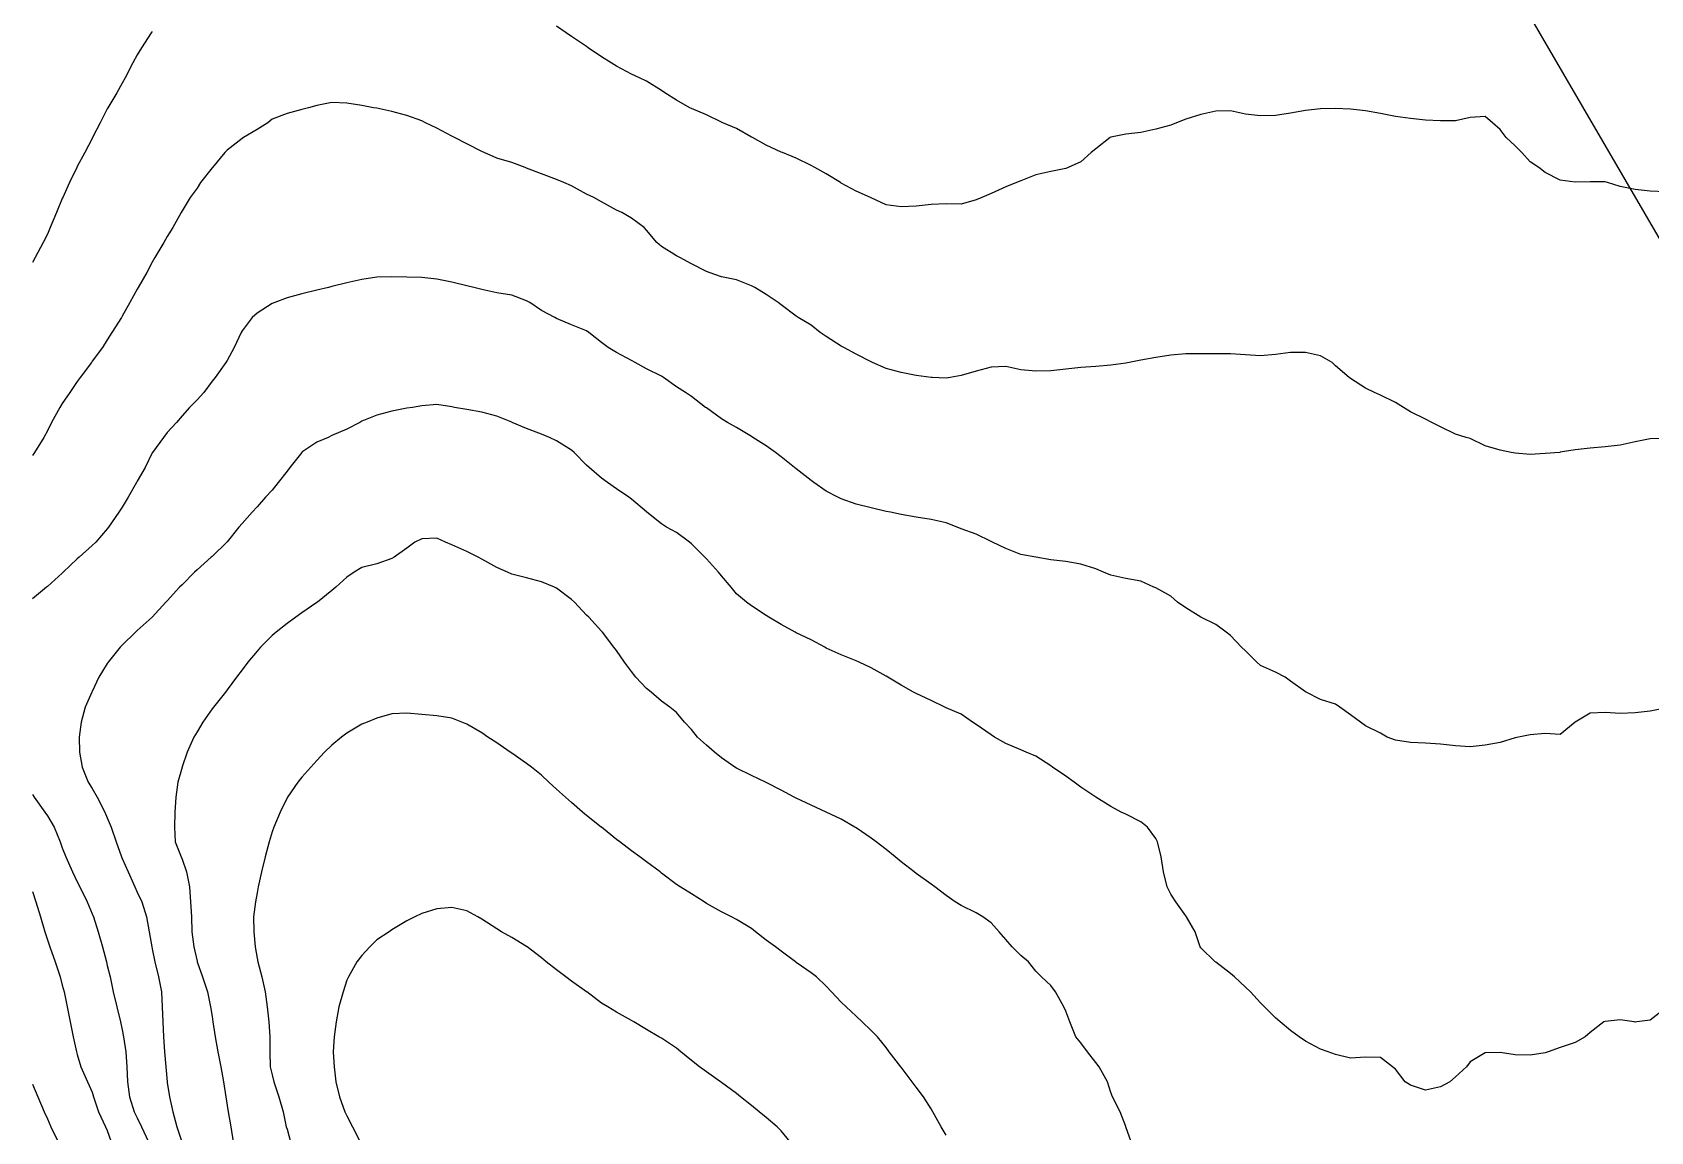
# Model space of a CAD drawing. Extents: x -280806 to 176394, y -263086 to 194114.
# Drawn here: x -280806 to -172484, y 41387 to 114932 of the extents above; entities that cross this region are included whole.
import ezdxf

# ---------------------------------------------------------------- set-up
doc = ezdxf.new("R2010")
doc.units = 0

msp = doc.modelspace()

# ---------------------------------------------------------------- linework, layer by layer
at = {"layer": 'CONTOURS'}
for points in [[(-272785.0882, 115001.741, 484632), (-272851.4126, 114906.3082, 484632), (-273492.8642, 113903.6686, 484632), (-273787.7278, 113431.5334, 484632), (-274083.9934, 112901.029, 484632), (-274597.8557, 111898.4198, 484632), (-274790.3674, 111542.4439, 484632), (-275146.4042, 110895.7802, 484632), (-275747.6222, 109893.1406, 484632), (-275793.007, 109813.6793, 484632), (-276264.624, 108890.501, 484632), (-276771.293, 107887.8919, 484632), (-276795.6161, 107840.4955, 484632), (-277292.2877, 106885.2523, 484632), (-277798.2557, 105949.6687, 484632), (-277832.3323, 105882.6127, 484632), (-278316.8119, 104880.0036, 484632), (-278777.6086, 103877.364, 484632), (-278800.8953, 103813.1426, 484632), (-279188.7533, 102874.7244, 484632), (-279610.7794, 101872.0848, 484632), (-279803.5349, 101422.7791, 484632), (-280073.862, 100869.4757, 484632), (-280614.7296, 99866.8361, 484632), (-280806.144, 99542.5289, 484632)], [(-171519.3115, 104272.2019, 484632), (-172521.9511, 104318.4706, 484632), (-173524.5602, 104410.9469, 484632), (-174527.1998, 104616.2602, 484632), (-175369.789, 104880.0036, 484632), (-175529.8394, 104923.8338, 484632), (-176532.479, 104937.4584, 484632), (-177535.0882, 104904.8448, 484632), (-178537.7278, 105047.1559, 484632), (-179540.3674, 105546.9365, 484632), (-179967.9713, 105882.6127, 484632), (-180543.007, 106263.3079, 484632), (-181103.0465, 106885.2523, 484632), (-181545.6161, 107332.9426, 484632), (-182158.8127, 107887.8919, 484632), (-182548.2557, 108437.6292, 484632), (-183063.703, 108890.501, 484632), (-183550.8953, 109301.0057, 484632), (-184553.5349, 109234.2545, 484632), (-185556.144, 109012.2991, 484632), (-186558.7836, 109011.1409, 484632), (-187561.4232, 109066.7669, 484632), (-188564.0628, 109162.9313, 484632), (-189566.6719, 109300.0913, 484632), (-190569.3115, 109494.1574, 484632), (-191571.9511, 109672.2216, 484632), (-192574.5602, 109795.3913, 484632), (-193577.1998, 109842.239, 484632), (-194579.8394, 109806.9737, 484632), (-195582.479, 109702.4273, 484632), (-196585.0882, 109516.0116, 484632), (-197587.7278, 109375.6512, 484632), (-198590.3674, 109349.0117, 484632), (-199593.007, 109453.0094, 484632), (-200595.6161, 109690.3267, 484632), (-201598.2557, 109653.7202, 484632), (-202600.8953, 109438.3486, 484632), (-203603.5349, 109128.0012, 484632), (-204226.3937, 108890.501, 484632), (-204606.144, 108733.0718, 484632), (-205608.7836, 108454.9418, 484632), (-206611.4232, 108223.6596, 484632), (-207614.0628, 108124.752, 484632), (-208616.6719, 107920.2007, 484632), (-208669.0061, 107887.8919, 484632), (-209619.3115, 107138.3278, 484632), (-209933.6213, 106885.2523, 484632), (-210621.9511, 106279.8281, 484632), (-211478.0734, 105882.6127, 484632), (-211624.5602, 105832.8694, 484632), (-212627.1998, 105618.6559, 484632), (-213629.8394, 105391.4885, 484632), (-214632.479, 105007.1052, 484632), (-214934.9321, 104880.0036, 484632), (-215635.0882, 104590.1998, 484632), (-216637.7278, 104154.671, 484632), (-217261.7753, 103877.364, 484632), (-217640.3674, 103717.8012, 484632), (-218643.007, 103442.5363, 484632), (-219645.6161, 103453.5091, 484632), (-220648.2557, 103413.7327, 484632), (-221650.8953, 103309.7045, 484632), (-222653.5349, 103264.3198, 484632), (-223656.144, 103387.9162, 484632), (-224658.7836, 103854.1078, 484632), (-224705.3875, 103877.364, 484632), (-225661.4232, 104301.0055, 484632), (-226664.0628, 104853.7908, 484632), (-226706.1252, 104880.0036, 484632), (-227666.6719, 105461.4096, 484632), (-228419.3755, 105882.6127, 484632), (-228669.3115, 106032.1171, 484632), (-229671.9511, 106507.4527, 484632), (-230588.881, 106885.2523, 484632), (-230674.5602, 106919.7252, 484632), (-231677.1998, 107377.5958, 484632), (-232607.0532, 107887.8919, 484632), (-232679.8394, 107928.918, 484632), (-233682.479, 108495.907, 484632), (-234597.8239, 108890.501, 484632), (-234685.0882, 108931.2528, 484632), (-235687.7278, 109419.7862, 484632), (-236690.3674, 109842.9096, 484632), (-236794.9442, 109893.1406, 484632), (-237693.007, 110401.4861, 484632), (-238464.852, 110895.7802, 484632), (-238695.6161, 111043.273, 484632), (-239698.2557, 111662.4742, 484632), (-240174.6581, 111898.4198, 484632), (-240700.8953, 112146.3137, 484632), (-241703.5349, 112672.8252, 484632), (-242070.6055, 112901.029, 484632), (-242706.144, 113296.6898, 484632), (-243597.2268, 113903.6686, 484632), (-243708.7836, 113986.6656, 484632), (-244711.4232, 114653.3546, 484632), (-245064.1378, 114906.3082, 484632), (-245714.0628, 115351.0114, 484632)], [(-171519.3115, 87755.1814, 487680), (-172521.9511, 87734.1502, 487680), (-173524.5602, 87532.6469, 487680), (-174527.1998, 87312.5508, 487680), (-175529.8394, 87200.8721, 487680), (-176532.479, 87118.0274, 487680), (-177535.0882, 87000.7404, 487680), (-178537.7278, 86835.7217, 487680), (-178572.353, 86832.6127, 487680), (-179540.3674, 86759.8874, 487680), (-180543.007, 86697.1901, 487680), (-181545.6161, 86779.6385, 487680), (-181817.6196, 86832.6127, 487680), (-182548.2557, 86978.8253, 487680), (-183550.8953, 87278.2608, 487680), (-184553.5349, 87754.6937, 487680), (-184827.2148, 87835.2523, 487680), (-185556.144, 88043.2478, 487680), (-186558.7836, 88533.9454, 487680), (-187135.6176, 88837.8919, 487680), (-187561.4232, 89045.6436, 487680), (-188564.0628, 89547.6492, 487680), (-189034.1254, 89840.501, 487680), (-189566.6719, 90161.5164, 487680), (-190569.3115, 90663.1867, 487680), (-190972.5924, 90843.1406, 487680), (-191571.9511, 91124.1662, 487680), (-192574.5602, 91765.8922, 487680), (-192664.7506, 91845.7802, 487680), (-193577.1998, 92626.3426, 487680), (-193791.9314, 92848.4198, 487680), (-194579.8394, 93291.66, 487680), (-195582.479, 93518.5226, 487680), (-196585.0882, 93511.939, 487680), (-197587.7278, 93380.9969, 487680), (-198590.3674, 93283.0342, 487680), (-199593.007, 93351.4008, 487680), (-200595.6161, 93423.8213, 487680), (-201598.2557, 93435.0684, 487680), (-202600.8953, 93435.0684, 487680), (-203603.5349, 93426.1682, 487680), (-204606.144, 93344.9695, 487680), (-205608.7836, 93180.1946, 487680), (-206611.4232, 92991.6149, 487680), (-207379.123, 92848.4198, 487680), (-207614.0628, 92806.9366, 487680), (-208616.6719, 92669.6242, 487680), (-209619.3115, 92577.8794, 487680), (-210621.9511, 92499.8506, 487680), (-211624.5602, 92388.9338, 487680), (-212627.1998, 92288.8375, 487680), (-213629.8394, 92274.9082, 487680), (-214632.479, 92356.9908, 487680), (-215635.0882, 92586.5966, 487680), (-216637.7278, 92533.0128, 487680), (-217640.3674, 92272.3478, 487680), (-218643.007, 91977.8806, 487680), (-219365.1086, 91845.7802, 487680), (-219645.6161, 91804.3274, 487680), (-220565.0758, 91845.7802, 487680), (-220648.2557, 91849.8036, 487680), (-221650.8953, 91984.891, 487680), (-222653.5349, 92175.0557, 487680), (-223656.144, 92446.4191, 487680), (-224566.0939, 92848.4198, 487680), (-224658.7836, 92889.9336, 487680), (-225661.4232, 93399.3458, 487680), (-226486.4558, 93851.029, 487680), (-226664.0628, 93940.4878, 487680), (-227666.6719, 94574.2889, 487680), (-228063.2167, 94853.6686, 487680), (-228669.3115, 95335.2221, 487680), (-229544.819, 95856.3082, 487680), (-229671.9511, 95946.0108, 487680), (-230674.5602, 96694.4777, 487680), (-230892.2179, 96858.9478, 487680), (-231677.1998, 97402.8938, 487680), (-232452.8549, 97861.5569, 487680), (-232679.8394, 97983.8426, 487680), (-233682.479, 98371.6092, 487680), (-234685.0882, 98578.6598, 487680), (-235513.2907, 98864.1965, 487680), (-235687.7278, 98935.9159, 487680), (-236690.3674, 99436.7633, 487680), (-237474.0082, 99866.8361, 487680), (-237693.007, 99992.1089, 487680), (-238695.6161, 100612.4074, 487680), (-239001.9096, 100869.4757, 487680), (-239698.2557, 101702.3722, 487680), (-239858.2452, 101872.0848, 487680), (-240700.8953, 102503.9962, 487680), (-241357.5564, 102874.7244, 487680), (-241703.5349, 103040.1089, 487680), (-242706.144, 103585.8533, 487680), (-243218.6347, 103877.364, 487680), (-243708.7836, 104111.999, 487680), (-244711.4232, 104670.6365, 487680), (-245223.3958, 104880.0036, 487680), (-245714.0628, 105087.5114, 487680), (-246716.6719, 105457.2338, 487680), (-247719.3115, 105844.2689, 487680), (-247817.4266, 105882.6127, 487680), (-248721.9511, 106223.0134, 487680), (-249724.5602, 106509.1291, 487680), (-250572.4529, 106885.2523, 487680), (-250727.1998, 106952.4912, 487680), (-251729.8394, 107466.5974, 487680), (-252553.3481, 107887.8919, 487680), (-252732.479, 107992.6517, 487680), (-253735.0882, 108526.326, 487680), (-254499.0084, 108890.501, 487680), (-254737.7278, 109005.9593, 487680), (-255740.3674, 109360.6855, 487680), (-256743.007, 109630.7993, 487680), (-257745.6161, 109854.1262, 487680), (-257966.017, 109893.1406, 487680), (-258748.2557, 110047.8571, 487680), (-259750.8953, 110201.5678, 487680), (-260753.5349, 110231.9868, 487680), (-261756.144, 110030.4226, 487680), (-262320.2983, 109893.1406, 487680), (-262758.7836, 109766.6182, 487680), (-263761.4232, 109501.8994, 487680), (-264764.0628, 109115.7787, 487680), (-265046.5819, 108890.501, 487680), (-265766.6719, 108429.9178, 487680), (-266670.0991, 107887.8919, 487680), (-266769.3115, 107832.3878, 487680), (-267771.9511, 107048.8385, 487680), (-267916.8226, 106885.2523, 487680), (-268755.9065, 105882.6127, 487680), (-268774.5602, 105861.0634, 487680), (-269543.3268, 104880.0036, 487680), (-269777.1998, 104513.0244, 487680), (-270246.4699, 103877.364, 487680), (-270779.8394, 102990.5789, 487680), (-270844.3046, 102874.7244, 487680), (-271413.9758, 101872.0848, 487680), (-271782.479, 101270.3486, 487680), (-272002.6056, 100869.4757, 487680), (-272611.7484, 99866.8361, 487680), (-272785.0882, 99566.4862, 487680), (-273138.2904, 98864.1965, 487680), (-273721.6166, 97861.5569, 487680), (-273787.7278, 97743.4774, 487680), (-274276.4746, 96858.9478, 487680), (-274790.3674, 95938.0555, 487680), (-274840.3241, 95856.3082, 487680), (-275480.0688, 94853.6686, 487680), (-275793.007, 94359.984, 487680), (-276120.3012, 93851.029, 487680), (-276795.6161, 92931.234, 487680), (-276857.7648, 92848.4198, 487680), (-277600.7453, 91845.7802, 487680), (-277798.2557, 91569.7838, 487680), (-278293.3728, 90843.1406, 487680), (-278800.8953, 90101.3794, 487680), (-278962.043, 89840.501, 487680), (-279514.3711, 88837.8919, 487680), (-279803.5349, 88264.1974, 487680), (-280033.1407, 87835.2523, 487680), (-280662.5527, 86832.6127, 487680), (-280806.144, 86623.7942, 487680)], [(-171519.3115, 69726.2614, 490728), (-172521.9511, 69515.1264, 490728), (-173524.5602, 69396.4982, 490728), (-174527.1998, 69365.5306, 490728), (-175529.8394, 69433.6534, 490728), (-176532.479, 69389.305, 490728), (-177535.0882, 68792.1713, 490728), (-177541.7633, 68785.2523, 490728), (-178537.7278, 67963.1153, 490728), (-179540.3674, 68028.8606, 490728), (-180543.007, 67935.5614, 490728), (-181332.4694, 67782.6127, 490728), (-181545.6161, 67728.023, 490728), (-182548.2557, 67425.0214, 490728), (-183550.8953, 67245.0065, 490728), (-184553.5349, 67120.8919, 490728), (-185556.144, 67206.9674, 490728), (-186558.7836, 67317.7927, 490728), (-187561.4232, 67370.4926, 490728), (-188564.0628, 67421.1199, 490728), (-189566.6719, 67573.7638, 490728), (-190113.9708, 67782.6127, 490728), (-190569.3115, 68038.0656, 490728), (-191571.9511, 68546.1672, 490728), (-191904.6403, 68785.2523, 490728), (-192574.5602, 69262.4472, 490728), (-193297.8506, 69787.8919, 490728), (-193577.1998, 69974.7953, 490728), (-194579.8394, 70301.9371, 490728), (-195539.3803, 70790.501, 490728), (-195582.479, 70814.2754, 490728), (-196585.0882, 71532.9634, 490728), (-196952.5246, 71793.1406, 490728), (-197587.7278, 72135.1262, 490728), (-198590.3674, 72566.2354, 490728), (-198849.0511, 72795.7802, 490728), (-199593.007, 73556.3477, 490728), (-199873.6363, 73798.4198, 490728), (-200595.6161, 74587.8518, 490728), (-200906.0549, 74801.029, 490728), (-201598.2557, 75320.8044, 490728), (-202581.6624, 75803.6686, 490728), (-202600.8953, 75815.5558, 490728), (-203603.5349, 76427.8075, 490728), (-204154.8876, 76806.3082, 490728), (-204606.144, 77213.7038, 490728), (-205608.7836, 77766.6415, 490728), (-205734.2393, 77808.9478, 490728), (-206611.4232, 78207.2299, 490728), (-207614.0628, 78398.4005, 490728), (-208616.6719, 78627.3053, 490728), (-209104.169, 78811.5569, 490728), (-209619.3115, 79030.3118, 490728), (-210621.9511, 79345.9322, 490728), (-211624.5602, 79525.5814, 490728), (-212627.1998, 79649.0863, 490728), (-213629.8394, 79812.2153, 490728), (-213641.4523, 79814.1965, 490728), (-214632.479, 79996.9241, 490728), (-215635.0882, 80411.0254, 490728), (-216540.7099, 80816.8361, 490728), (-216637.7278, 80865.1469, 490728), (-217640.3674, 81357.5208, 490728), (-218643.007, 81724.8962, 490728), (-218905.5312, 81819.4757, 490728), (-219645.6161, 82127.1103, 490728), (-220648.2557, 82349.9496, 490728), (-221650.8953, 82505.4281, 490728), (-222653.5349, 82679.9261, 490728), (-223356.6475, 82822.0848, 490728), (-223656.144, 82881.7951, 490728), (-224658.7836, 83110.5475, 490728), (-225661.4232, 83368.8046, 490728), (-226664.0628, 83722.7383, 490728), (-226879.6783, 83824.7244, 490728), (-227666.6719, 84243.9463, 490728), (-228507.2494, 84827.364, 490728), (-228669.3115, 84949.223, 490728), (-229671.9511, 85732.4066, 490728), (-229783.6298, 85830.0036, 490728), (-230674.5602, 86542.3822, 490728), (-231060.2237, 86832.6127, 490728), (-231677.1998, 87270.2446, 490728), (-232577.2438, 87835.2523, 490728), (-232679.8394, 87896.6086, 490728), (-233682.479, 88497.8266, 490728), (-234270.7126, 88837.8919, 490728), (-234685.0882, 89082.0062, 490728), (-235687.7278, 89801.8524, 490728), (-235744.2072, 89840.501, 490728), (-236690.3674, 90564.4315, 490728), (-237083.9556, 90843.1406, 490728), (-237693.007, 91225.8475, 490728), (-238567.3867, 91845.7802, 490728), (-238695.6161, 91919.6333, 490728), (-239698.2557, 92429.6856, 490728), (-240458.4878, 92848.4198, 490728), (-240700.8953, 92972.1077, 490728), (-241703.5349, 93511.0246, 490728), (-242261.8675, 93851.029, 490728), (-242706.144, 94177.0735, 490728), (-243550.4095, 94853.6686, 490728), (-243708.7836, 94968.2124, 490728), (-244711.4232, 95359.0879, 490728), (-245714.0628, 95795.1653, 490728), (-245828.5152, 95856.3082, 490728), (-246716.6719, 96323.9018, 490728), (-247516.8938, 96858.9478, 490728), (-247719.3115, 96975.4728, 490728), (-248721.9511, 97349.6453, 490728), (-249724.5602, 97510.3663, 490728), (-250727.1998, 97730.4624, 490728), (-251253.2542, 97861.5569, 490728), (-251729.8394, 97981.5871, 490728), (-252732.479, 98229.7858, 490728), (-253735.0882, 98424.553, 490728), (-254737.7278, 98525.9904, 490728), (-255740.3674, 98562.9017, 490728), (-256743.007, 98586.1884, 490728), (-257745.6161, 98543.8517, 490728), (-258748.2557, 98390.3239, 490728), (-259750.8953, 98183.8219, 490728), (-260753.5349, 97924.4676, 490728), (-260987.5908, 97861.5569, 490728), (-261756.144, 97680.079, 490728), (-262758.7836, 97446.3278, 490728), (-263761.4232, 97182.1577, 490728), (-264586.3034, 96858.9478, 490728), (-264764.0628, 96786.5882, 490728), (-265766.6719, 96147.575, 490728), (-266095.3378, 95856.3082, 490728), (-266769.3115, 94968.8525, 490728), (-266839.6289, 94853.6686, 490728), (-267295.2134, 93851.029, 490728), (-267771.9511, 92988.9326, 490728), (-267854.1862, 92848.4198, 490728), (-268571.9292, 91845.7802, 490728), (-268774.5602, 91601.5135, 490728), (-269325.791, 90843.1406, 490728), (-269777.1998, 90352.8089, 490728), (-270287.6484, 89840.501, 490728), (-270779.8394, 89274.6094, 490728), (-271153.0061, 88837.8919, 490728), (-271782.479, 88161.0835, 490728), (-272030.3729, 87835.2523, 490728), (-272761.009, 86832.6127, 490728), (-272785.0882, 86795.4881, 490728), (-273263.5937, 85830.0036, 490728), (-273787.7278, 84895.9745, 490728), (-273833.021, 84827.364, 490728), (-274399.8881, 83824.7244, 490728), (-274790.3674, 83172.7267, 490728), (-275016.4375, 82822.0848, 490728), (-275718.3005, 81819.4757, 490728), (-275793.007, 81722.0311, 490728), (-276547.387, 80816.8361, 490728), (-276795.6161, 80590.4002, 490728), (-277666.8259, 79814.1965, 490728), (-277798.2557, 79703.0664, 490728), (-278742.6785, 78811.5569, 490728), (-278800.8953, 78752.3647, 490728), (-279803.5349, 77859.0874, 490728), (-279867.6038, 77808.9478, 490728), (-280806.144, 77035.4263, 490728)], [(-171519.3115, 49614.2772, 493776), (-172521.9511, 48848.2538, 493776), (-173418.8251, 48732.6127, 493776), (-173524.5602, 48718.531, 493776), (-173595.03, 48732.6127, 493776), (-174527.1998, 48874.2533, 493776), (-175529.8394, 48764.0681, 493776), (-175613.0498, 48732.6127, 493776), (-176532.479, 48012.0655, 493776), (-176864.5282, 47730.0036, 493776), (-177535.0882, 47356.9894, 493776), (-178537.7278, 47014.8209, 493776), (-179342.1254, 46727.364, 493776), (-179540.3674, 46659.6679, 493776), (-180543.007, 46499.0688, 493776), (-181545.6161, 46523.3918, 493776), (-182548.2557, 46670.5798, 493776), (-183550.8953, 46649.2438, 493776), (-184553.5349, 46048.3915, 493776), (-184819.6253, 45724.7244, 493776), (-185556.144, 45054.5606, 493776), (-185929.6154, 44722.0848, 493776), (-186558.7836, 44375.9234, 493776), (-187561.4232, 44151.6516, 493776), (-188564.0628, 44499.6113, 493776), (-188907.7248, 44722.0848, 493776), (-189566.6719, 45569.3678, 493776), (-189771.1927, 45724.7244, 493776), (-190569.3115, 46343.6513, 493776), (-191571.9511, 46373.0035, 493776), (-192574.5602, 46308.8126, 493776), (-193577.1998, 46545.7337, 493776), (-194068.3546, 46727.364, 493776), (-194579.8394, 46894.6992, 493776), (-195582.479, 47434.439, 493776), (-196009.4124, 47730.0036, 493776), (-196585.0882, 48157.5161, 493776), (-197275.8564, 48732.6127, 493776), (-197587.7278, 48998.2154, 493776), (-198341.3153, 49735.2523, 493776), (-198590.3674, 50007.0425, 493776), (-199273.1803, 50737.8919, 493776), (-199593.007, 51056.8346, 493776), (-200344.5523, 51740.501, 493776), (-200595.6161, 51956.3909, 493776), (-201598.2557, 52721.5913, 493776), (-201630.6254, 52743.1406, 493776), (-202600.8953, 53680.9798, 493776), (-202645.3351, 53745.7802, 493776), (-202980.6151, 54748.4198, 493776), (-203547.0859, 55751.029, 493776), (-203603.5349, 55816.1647, 493776), (-204259.1292, 56753.6686, 493776), (-204606.144, 57276.2177, 493776), (-204836.5118, 57756.3082, 493776), (-205089.191, 58758.9478, 493776), (-205241.0424, 59761.5569, 493776), (-205497.9278, 60764.1965, 493776), (-205608.7836, 60988.7426, 493776), (-206164.5864, 61766.8361, 493776), (-206611.4232, 62114.2471, 493776), (-207614.0628, 62624.5128, 493776), (-207922.0937, 62769.4757, 493776), (-208616.6719, 63132.0962, 493776), (-209619.3115, 63764.922, 493776), (-209628.6079, 63772.0848, 493776), (-210621.9511, 64438.1947, 493776), (-211066.8982, 64774.7244, 493776), (-211624.5602, 65158.7724, 493776), (-212514.881, 65777.364, 493776), (-212627.1998, 65852.5886, 493776), (-213629.8394, 66514.98, 493776), (-214293.9377, 66780.0036, 493776), (-214632.479, 66921.6746, 493776), (-215635.0882, 67354.4602, 493776), (-216412.9378, 67782.6127, 493776), (-216637.7278, 67926.4174, 493776), (-217640.3674, 68635.5955, 493776), (-217867.3214, 68785.2523, 493776), (-218643.007, 69325.9675, 493776), (-219645.6161, 69742.4767, 493776), (-219736.9951, 69787.8919, 493776), (-220648.2557, 70221.5918, 493776), (-221650.8953, 70700.5241, 493776), (-221835.9089, 70790.501, 493776), (-222653.5349, 71249.2555, 493776), (-223532.5476, 71793.1406, 493776), (-223656.144, 71868.3348, 493776), (-224658.7836, 72417.5539, 493776), (-225457.2377, 72795.7802, 493776), (-225661.4232, 72878.1677, 493776), (-226664.0628, 73293.4882, 493776), (-227666.6719, 73740.9041, 493776), (-227767.0426, 73798.4198, 493776), (-228669.3115, 74293.2322, 493776), (-229671.9511, 74767.4095, 493776), (-229739.6167, 74801.029, 493776), (-230674.5602, 75320.3167, 493776), (-231498.1298, 75803.6686, 493776), (-231677.1998, 75909.678, 493776), (-232679.8394, 76554.3605, 493776), (-232999.849, 76806.3082, 493776), (-233682.479, 77372.5656, 493776), (-234024.4951, 77808.9478, 493776), (-234685.0882, 78563.4192, 493776), (-234884.7017, 78811.5569, 493776), (-235687.7278, 79707.9737, 493776), (-235783.0082, 79814.1965, 493776), (-236690.3674, 80712.5335, 493776), (-236818.5053, 80816.8361, 493776), (-237693.007, 81460.9699, 493776), (-238349.028, 81819.4757, 493776), (-238695.6161, 82051.4894, 493776), (-239667.6842, 82822.0848, 493776), (-239698.2557, 82850.8274, 493776), (-240700.8953, 83699.4211, 493776), (-240877.5574, 83824.7244, 493776), (-241703.5349, 84388.3606, 493776), (-242317.9507, 84827.364, 493776), (-242706.144, 85112.9921, 493776), (-243531.5729, 85830.0036, 493776), (-243708.7836, 85985.8478, 493776), (-244531.8655, 86832.6127, 493776), (-244711.4232, 86982.9096, 493776), (-245714.0628, 87613.7237, 493776), (-246195.6773, 87835.2523, 493776), (-246716.6719, 88052.6966, 493776), (-247719.3115, 88430.6182, 493776), (-248684.7046, 88837.8919, 493776), (-248721.9511, 88852.6747, 493776), (-249724.5602, 89251.5055, 493776), (-250727.1998, 89514.9442, 493776), (-251729.8394, 89711.4182, 493776), (-252543.6859, 89840.501, 493776), (-252732.479, 89879.485, 493776), (-253735.0882, 90042.2482, 493776), (-254737.7278, 89949.8938, 493776), (-255369.9134, 89840.501, 493776), (-255740.3674, 89780.364, 493776), (-256743.007, 89579.2874, 493776), (-257745.6161, 89331.0583, 493776), (-258748.2557, 88922.3215, 493776), (-258884.0136, 88837.8919, 493776), (-259750.8953, 88389.775, 493776), (-260753.5349, 87951.6859, 493776), (-261000.0266, 87835.2523, 493776), (-261756.144, 87510.2441, 493776), (-262758.7836, 86834.9902, 493776), (-262761.0696, 86832.6127, 493776), (-263575.861, 85830.0036, 493776), (-263761.4232, 85576.6538, 493776), (-264355.5698, 84827.364, 493776), (-264764.0628, 84312.0386, 493776), (-265211.5702, 83824.7244, 493776), (-265766.6719, 83189.5822, 493776), (-266098.5686, 82822.0848, 493776), (-266769.3115, 82078.1899, 493776), (-266983.3116, 81819.4757, 493776), (-267771.9511, 80849.5716, 493776), (-267795.8779, 80816.8361, 493776), (-268774.5602, 79869.731, 493776), (-268833.1733, 79814.1965, 493776), (-269777.1998, 78970.2358, 493776), (-269964.469, 78811.5569, 493776), (-270779.8394, 77975.7648, 493776), (-270951.9295, 77808.9478, 493776), (-271782.479, 76900.979, 493776), (-271868.4326, 76806.3082, 493776), (-272784.6005, 75803.6686, 493776), (-272785.0882, 75803.2114, 493776), (-273787.7278, 74905.4839, 493776), (-273899.0102, 74801.029, 493776), (-274790.3674, 73939.9994, 493776), (-274919.633, 73798.4198, 493776), (-275735.4607, 72795.7802, 493776), (-275793.007, 72708.0283, 493776), (-276356.9479, 71793.1406, 493776), (-276795.6161, 70840.1834, 493776), (-276819.7867, 70790.501, 493776), (-277262.7221, 69787.8919, 493776), (-277535.579, 68785.2523, 493776), (-277675.5432, 67782.6127, 493776), (-277657.8038, 66780.0036, 493776), (-277471.3882, 65777.364, 493776), (-277061.3712, 64774.7244, 493776), (-276795.6161, 64338.7385, 493776), (-276476.2466, 63772.0848, 493776), (-275958.1781, 62769.4757, 493776), (-275793.007, 62379.2402, 493776), (-275539.901, 61766.8361, 493776), (-275195.477, 60764.1965, 493776), (-274829.077, 59761.5569, 493776), (-274790.3674, 59668.9282, 493776), (-274402.7837, 58758.9478, 493776), (-273944.5169, 57756.3082, 493776), (-273787.7278, 57415.3894, 493776), (-273483.324, 56753.6686, 493776), (-273161.6686, 55751.029, 493776), (-272993.5714, 54748.4198, 493776), (-272814.1966, 53745.7802, 493776), (-272785.0882, 53621.3304, 493776), (-272606.5668, 52743.1406, 493776), (-272364.3118, 51740.501, 493776), (-272160.3701, 50737.8919, 493776), (-272108.5236, 49735.2523, 493776), (-272078.6837, 48732.6127, 493776), (-272031.8054, 47730.0036, 493776), (-271952.4965, 46727.364, 493776), (-271866.8477, 45724.7244, 493776), (-271788.6665, 44722.0848, 493776), (-271782.479, 44678.1022, 493776), (-271635.6264, 43719.4757, 493776), (-271411.4155, 42716.8361, 493776), (-271135.8458, 41714.1965, 493776), (-270807.7896, 40711.5569, 493776)], [(-207251.046, 40711.5569, 496824), (-207604.7664, 41714.1965, 496824), (-207614.0628, 41739.9216, 496824), (-207994.8494, 42716.8361, 496824), (-208503.8654, 43719.4757, 496824), (-208616.6719, 43994.1005, 496824), (-208844.7233, 44722.0848, 496824), (-209406.3782, 45724.7244, 496824), (-209619.3115, 46016.357, 496824), (-210170.4509, 46727.364, 496824), (-210621.9511, 47322.1202, 496824), (-210964.7292, 47730.0036, 496824), (-211355.3304, 48732.6127, 496824), (-211624.5602, 49456.9699, 496824), (-211756.1729, 49735.2523, 496824), (-212326.5451, 50737.8919, 496824), (-212627.1998, 51162.6307, 496824), (-213251.0035, 51740.501, 496824), (-213629.8394, 52119.7637, 496824), (-214134.4663, 52743.1406, 496824), (-214632.479, 53172.2686, 496824), (-215230.4966, 53745.7802, 496824), (-215635.0882, 54233.887, 496824), (-216083.449, 54748.4198, 496824), (-216637.7278, 55353.8136, 496824), (-217189.9034, 55751.029, 496824), (-217640.3674, 56023.3982, 496824), (-218643.007, 56515.2845, 496824), (-219041.1977, 56753.6686, 496824), (-219645.6161, 57191.4528, 496824), (-220401.5506, 57756.3082, 496824), (-220648.2557, 57935.5306, 496824), (-221650.8953, 58656.1082, 496824), (-221784.3062, 58758.9478, 496824), (-222653.5349, 59448.192, 496824), (-223042.033, 59761.5569, 496824), (-223656.144, 60256.0339, 496824), (-224332.9524, 60764.1965, 496824), (-224658.7836, 61009.53, 496824), (-225661.4232, 61712.2769, 496824), (-225748.596, 61766.8361, 496824), (-226664.0628, 62282.6796, 496824), (-227666.6719, 62764.2636, 496824), (-227678.3762, 62769.4757, 496824), (-228669.3115, 63232.2535, 496824), (-229671.9511, 63693.6902, 496824), (-229822.3699, 63772.0848, 496824), (-230674.5602, 64239.8309, 496824), (-231677.1998, 64751.3158, 496824), (-231728.772, 64774.7244, 496824), (-232679.8394, 65212.9963, 496824), (-233682.479, 65714.057, 496824), (-233776.0526, 65777.364, 496824), (-234685.0882, 66394.0354, 496824), (-235151.7674, 66780.0036, 496824), (-235687.7278, 67247.4449, 496824), (-236275.5041, 67782.6127, 496824), (-236690.3674, 68288.7026, 496824), (-237147.8722, 68785.2523, 496824), (-237693.007, 69426.7954, 496824), (-238139.1427, 69787.8919, 496824), (-238695.6161, 70184.8939, 496824), (-239382.6048, 70790.501, 496824), (-239698.2557, 71028.306, 496824), (-240410.2075, 71793.1406, 496824), (-240700.8953, 72170.3916, 496824), (-241170.1654, 72795.7802, 496824), (-241703.5349, 73567.1986, 496824), (-241892.0232, 73798.4198, 496824), (-242641.435, 74801.029, 496824), (-242706.144, 74880.216, 496824), (-243553.8842, 75803.6686, 496824), (-243708.7836, 75941.5906, 496824), (-244520.2831, 76806.3082, 496824), (-244711.4232, 76998.2102, 496824), (-245714.0628, 77740.5202, 496824), (-245859.4524, 77808.9478, 496824), (-246716.6719, 78171.7207, 496824), (-247719.3115, 78432.599, 496824), (-248721.9511, 78690.6732, 496824), (-249011.6026, 78811.5569, 496824), (-249724.5602, 79139.5826, 496824), (-250727.1998, 79686.4548, 496824), (-250957.9334, 79814.1965, 496824), (-251729.8394, 80202.6641, 496824), (-252732.479, 80636.4859, 496824), (-253151.2742, 80816.8361, 496824), (-253735.0882, 81101.4278, 496824), (-254737.7278, 81055.0068, 496824), (-255197.0918, 80816.8361, 496824), (-255740.3674, 80421.1752, 496824), (-256598.8061, 79814.1965, 496824), (-256743.007, 79723.0003, 496824), (-257745.6161, 79368.7313, 496824), (-258748.2557, 79139.6131, 496824), (-259260.7159, 78811.5569, 496824), (-259750.8953, 78484.2931, 496824), (-260485.5547, 77808.9478, 496824), (-260753.5349, 77597.6604, 496824), (-261720.1776, 76806.3082, 496824), (-261756.144, 76780.3087, 496824), (-262758.7836, 76086.0048, 496824), (-263168.7701, 75803.6686, 496824), (-263761.4232, 75373.3214, 496824), (-264486.3595, 74801.029, 496824), (-264764.0628, 74570.2649, 496824), (-265539.1692, 73798.4198, 496824), (-265766.6719, 73542.6622, 496824), (-266385.1721, 72795.7802, 496824), (-266769.3115, 72284.783, 496824), (-267140.9846, 71793.1406, 496824), (-267771.9511, 70943.1449, 496824), (-267887.0741, 70790.501, 496824), (-268688.7286, 69787.8919, 496824), (-268774.5602, 69669.9343, 496824), (-269392.1765, 68785.2523, 496824), (-269777.1998, 68144.7151, 496824), (-269990.255, 67782.6127, 496824), (-270445.4738, 66780.0036, 496824), (-270779.8394, 65795.5301, 496824), (-270786.0269, 65777.364, 496824), (-271073.6666, 64774.7244, 496824), (-271196.4401, 63772.0848, 496824), (-271262.7036, 62769.4757, 496824), (-271292.9702, 61766.8361, 496824), (-271257.7658, 60764.1965, 496824), (-270835.0387, 59761.5569, 496824), (-270779.8394, 59619.9163, 496824), (-270478.2094, 58758.9478, 496824), (-270298.7126, 57756.3082, 496824), (-270223.8842, 56753.6686, 496824), (-270163.5338, 55751.029, 496824), (-270140.369, 54748.4198, 496824), (-270007.4762, 53745.7802, 496824), (-269777.1998, 52784.7763, 496824), (-269765.465, 52743.1406, 496824), (-269414.6707, 51740.501, 496824), (-269085.6391, 50737.8919, 496824), (-268871.9743, 49735.2523, 496824), (-268774.5602, 49095.3247, 496824), (-268716.5263, 48732.6127, 496824), (-268565.437, 47730.0036, 496824), (-268389.0492, 46727.364, 496824), (-268192.8494, 45724.7244, 496824), (-268002.7762, 44722.0848, 496824), (-267857.1427, 43719.4757, 496824), (-267771.9511, 43144.8972, 496824), (-267710.351, 42716.8361, 496824), (-267526.3738, 41714.1965, 496824), (-267368.213, 40711.5569, 496824)], [(-219645.6161, 41157.2354, 499872), (-219963.6139, 41714.1965, 499872), (-220527.8292, 42716.8361, 499872), (-220648.2557, 42901.6363, 499872), (-221145.293, 43719.4757, 499872), (-221650.8953, 44353.9778, 499872), (-221925.4286, 44722.0848, 499872), (-222653.5349, 45709.0882, 499872), (-222667.1594, 45724.7244, 499872), (-223454.3664, 46727.364, 499872), (-223656.144, 47014.0589, 499872), (-224234.6239, 47730.0036, 499872), (-224658.7836, 48160.747, 499872), (-225270.2734, 48732.6127, 499872), (-225661.4232, 49110.077, 499872), (-226331.9527, 49735.2523, 499872), (-226664.0628, 50058.1879, 499872), (-227308.0442, 50737.8919, 499872), (-227666.6719, 51119.2882, 499872), (-228326.7163, 51740.501, 499872), (-228669.3115, 52014.882, 499872), (-229671.9511, 52702.5108, 499872), (-229727.76, 52743.1406, 499872), (-230674.5602, 53453.1113, 499872), (-231071.3794, 53745.7802, 499872), (-231677.1998, 54191.5198, 499872), (-232411.8288, 54748.4198, 499872), (-232679.8394, 54966.108, 499872), (-233682.479, 55578.2988, 499872), (-233997.5203, 55751.029, 499872), (-234685.0882, 56081.0664, 499872), (-235687.7278, 56646.6228, 499872), (-235845.6446, 56753.6686, 499872), (-236690.3674, 57299.4434, 499872), (-237446.9419, 57756.3082, 499872), (-237693.007, 57925.5331, 499872), (-238695.6161, 58688.7523, 499872), (-238788.0314, 58758.9478, 499872), (-239698.2557, 59427.2827, 499872), (-240148.7806, 59761.5569, 499872), (-240700.8953, 60166.3313, 499872), (-241489.1995, 60764.1965, 499872), (-241703.5349, 60920.7113, 499872), (-242706.144, 61749.1577, 499872), (-242728.3944, 61766.8361, 499872), (-243708.7836, 62536.8218, 499872), (-243984.8105, 62769.4757, 499872), (-244711.4232, 63406.6296, 499872), (-245125.3721, 63772.0848, 499872), (-245714.0628, 64304.479, 499872), (-246235.4537, 64774.7244, 499872), (-246716.6719, 65225.615, 499872), (-247401.7404, 65777.364, 499872), (-247719.3115, 66024.0082, 499872), (-248721.9511, 66706.0286, 499872), (-248830.5818, 66780.0036, 499872), (-249724.5602, 67394.0842, 499872), (-250308.0389, 67782.6127, 499872), (-250727.1998, 68060.7122, 499872), (-251729.8394, 68643.6727, 499872), (-252049.2089, 68785.2523, 499872), (-252732.479, 69060.2734, 499872), (-253735.0882, 69203.4074, 499872), (-254737.7278, 69294.5122, 499872), (-255740.3674, 69390.5851, 499872), (-256743.007, 69349.559, 499872), (-257745.6161, 69046.8012, 499872), (-258398.6196, 68785.2523, 499872), (-258748.2557, 68637.2719, 499872), (-259750.8953, 68047.8802, 499872), (-260111.047, 67782.6127, 499872), (-260753.5349, 67236.6245, 499872), (-261244.2934, 66780.0036, 499872), (-261756.144, 66222.5549, 499872), (-262169.0261, 65777.364, 499872), (-262758.7836, 65103.4817, 499872), (-263031.732, 64774.7244, 499872), (-263730.1202, 63772.0848, 499872), (-263761.4232, 63723.0425, 499872), (-264229.6265, 62769.4757, 499872), (-264653.5118, 61766.8361, 499872), (-264764.0628, 61453.6846, 499872), (-264960.5064, 60764.1965, 499872), (-265234.2168, 59761.5569, 499872), (-265473.4238, 58758.9478, 499872), (-265689.3746, 57756.3082, 499872), (-265766.6719, 57354.6732, 499872), (-265867.134, 56753.6686, 499872), (-265994.9366, 55751.029, 499872), (-265988.7187, 54748.4198, 499872), (-265903.2833, 53745.7802, 499872), (-265766.6719, 52987.1635, 499872), (-265717.5686, 52743.1406, 499872), (-265443.6754, 51740.501, 499872), (-265219.9522, 50737.8919, 499872), (-265078.403, 49735.2523, 499872), (-264969.1627, 48732.6127, 499872), (-264914.7864, 47730.0036, 499872), (-264919.145, 46727.364, 499872), (-264893.0542, 45724.7244, 499872), (-264764.0628, 45183.6739, 499872), (-264642.0514, 44722.0848, 499872), (-264318.9634, 43719.4757, 499872), (-264026.904, 42716.8361, 499872), (-263806.8384, 41714.1965, 499872), (-263761.4232, 41540.4605, 499872), (-263519.7168, 40711.5569, 499872)], [(-280806.144, 63937.4693, 490728), (-280687.6987, 63772.0848, 490728), (-279970.0471, 62769.4757, 490728), (-279803.5349, 62508.445, 490728), (-279354.0158, 61766.8361, 490728), (-278941.3471, 60764.1965, 490728), (-278800.8953, 60381.2762, 490728), (-278556.8114, 59761.5569, 490728), (-278116.7412, 58758.9478, 490728), (-277798.2557, 58094.6057, 490728), (-277626.7752, 57756.3082, 490728), (-277136.8397, 56753.6686, 490728), (-276795.6161, 55954.9402, 490728), (-276714.7222, 55751.029, 490728), (-276402.8203, 54748.4198, 490728), (-276115.4549, 53745.7802, 490728), (-275850.797, 52743.1406, 490728), (-275793.007, 52501.0075, 490728), (-275597.813, 51740.501, 490728), (-275390.1833, 50737.8919, 490728), (-275163.1987, 49735.2523, 490728), (-274914.6648, 48732.6127, 490728), (-274790.3674, 48191.7451, 490728), (-274697.0986, 47730.0036, 490728), (-274542.1382, 46727.364, 490728), (-274480.3248, 45724.7244, 490728), (-274447.0711, 44722.0848, 490728), (-274295.4331, 43719.4757, 490728), (-273980.9405, 42716.8361, 490728), (-273787.7278, 42303.3139, 490728), (-273508.6224, 41714.1965, 490728), (-273040.0838, 40711.5569, 490728)], [(-280806.144, 57442.608, 487680), (-280566.4493, 56753.6686, 487680), (-280263.3866, 55751.029, 487680), (-279966.2066, 54748.4198, 487680), (-279803.5349, 54219.5614, 487680), (-279636.0473, 53745.7802, 487680), (-279288.6362, 52743.1406, 487680), (-278955.6727, 51740.501, 487680), (-278800.8953, 51179.1509, 487680), (-278682.8462, 50737.8919, 487680), (-278471.1017, 49735.2523, 487680), (-278273.0426, 48732.6127, 487680), (-278072.2404, 47730.0036, 487680), (-277851.0166, 46727.364, 487680), (-277798.2557, 46547.6844, 487680), (-277554.9034, 45724.7244, 487680), (-277106.1768, 44722.0848, 487680), (-276795.6161, 44035.4314, 487680), (-276703.2922, 43719.4757, 487680), (-276372.767, 42716.8361, 487680), (-275903.2836, 41714.1965, 487680), (-275793.007, 41468.0705, 487680), (-275524.8134, 40711.5569, 487680)], [(-230079.8954, 40711.5569, 502920), (-230674.5602, 41449.7215, 502920), (-230944.0339, 41714.1965, 502920), (-231677.1998, 42326.9054, 502920), (-232165.8552, 42716.8361, 502920), (-232679.8394, 43128.3466, 502920), (-233402.0935, 43719.4757, 502920), (-233682.479, 43927.2883, 502920), (-234685.0882, 44676.6086, 502920), (-234745.0118, 44722.0848, 502920), (-235687.7278, 45394.7479, 502920), (-236140.5082, 45724.7244, 502920), (-236690.3674, 46134.6194, 502920), (-237394.0896, 46727.364, 502920), (-237693.007, 46980.4394, 502920), (-238695.6161, 47638.6246, 502920), (-238864.6582, 47730.0036, 502920), (-239698.2557, 48217.8665, 502920), (-240552.0614, 48732.6127, 502920), (-240700.8953, 48828.5333, 502920), (-241703.5349, 49390.2492, 502920), (-242294.9383, 49735.2523, 502920), (-242706.144, 49979.58, 502920), (-243702.8095, 50737.8919, 502920), (-243708.7836, 50741.9153, 502920), (-244711.4232, 51462.8282, 502920), (-245102.5426, 51740.501, 502920), (-245714.0628, 52210.9903, 502920), (-246417.9984, 52743.1406, 502920), (-246716.6719, 53012.8886, 502920), (-247676.67, 53745.7802, 502920), (-247719.3115, 53778.0586, 502920), (-248721.9511, 54367.0236, 502920), (-249409.5494, 54748.4198, 502920), (-249724.5602, 54944.1014, 502920), (-250727.1998, 55611.7049, 502920), (-250979.7876, 55751.029, 502920), (-251729.8394, 56159.1866, 502920), (-252732.479, 56373.583, 502920), (-253735.0882, 56298.2059, 502920), (-254737.7278, 55984.7496, 502920), (-255199.2559, 55751.029, 502920), (-255740.3674, 55496.8258, 502920), (-256743.007, 54877.5026, 502920), (-256932.4706, 54748.4198, 502920), (-257745.6161, 54213.9835, 502920), (-258223.4206, 53745.7802, 502920), (-258748.2557, 53170.775, 502920), (-259082.7737, 52743.1406, 502920), (-259638.8203, 51740.501, 502920), (-259750.8953, 51515.5282, 502920), (-260009.7619, 50737.8919, 502920), (-260291.8238, 49735.2523, 502920), (-260472.5093, 48732.6127, 502920), (-260595.0389, 47730.0036, 502920), (-260675.7804, 46727.364, 502920), (-260613.1135, 45724.7244, 502920), (-260483.9698, 44722.0848, 502920), (-260249.4262, 43719.4757, 502920), (-259893.7855, 42716.8361, 502920), (-259750.8953, 42432.7625, 502920), (-259366.7558, 41714.1965, 502920), (-258856.734, 40711.5569, 502920)], [(-280806.144, 44558.1329, 484632), (-280444.3464, 43719.4757, 484632), (-280008.2081, 42716.8361, 484632), (-279803.5349, 42245.0362, 484632), (-279576.8856, 41714.1965, 484632), (-279090.181, 40711.5569, 484632)]]:
    msp.add_polyline3d(points, dxfattribs=at)
at = {"layer": 'PARCELS'}
msp.add_polyline3d([(-89179.207, 132225.7757, 0), (-90574.6728, 31942.0646, 0), (-91530.3732, -36749.3398, 0), (-225286.6716, 192768.1387, 0), (-206060.5582, 156857.9743, 0), (-164003.1264, 156276.294, 0), (-89179.207, 132225.7757, 0)], dxfattribs=at)

doc.saveas('drawing.dxf')
